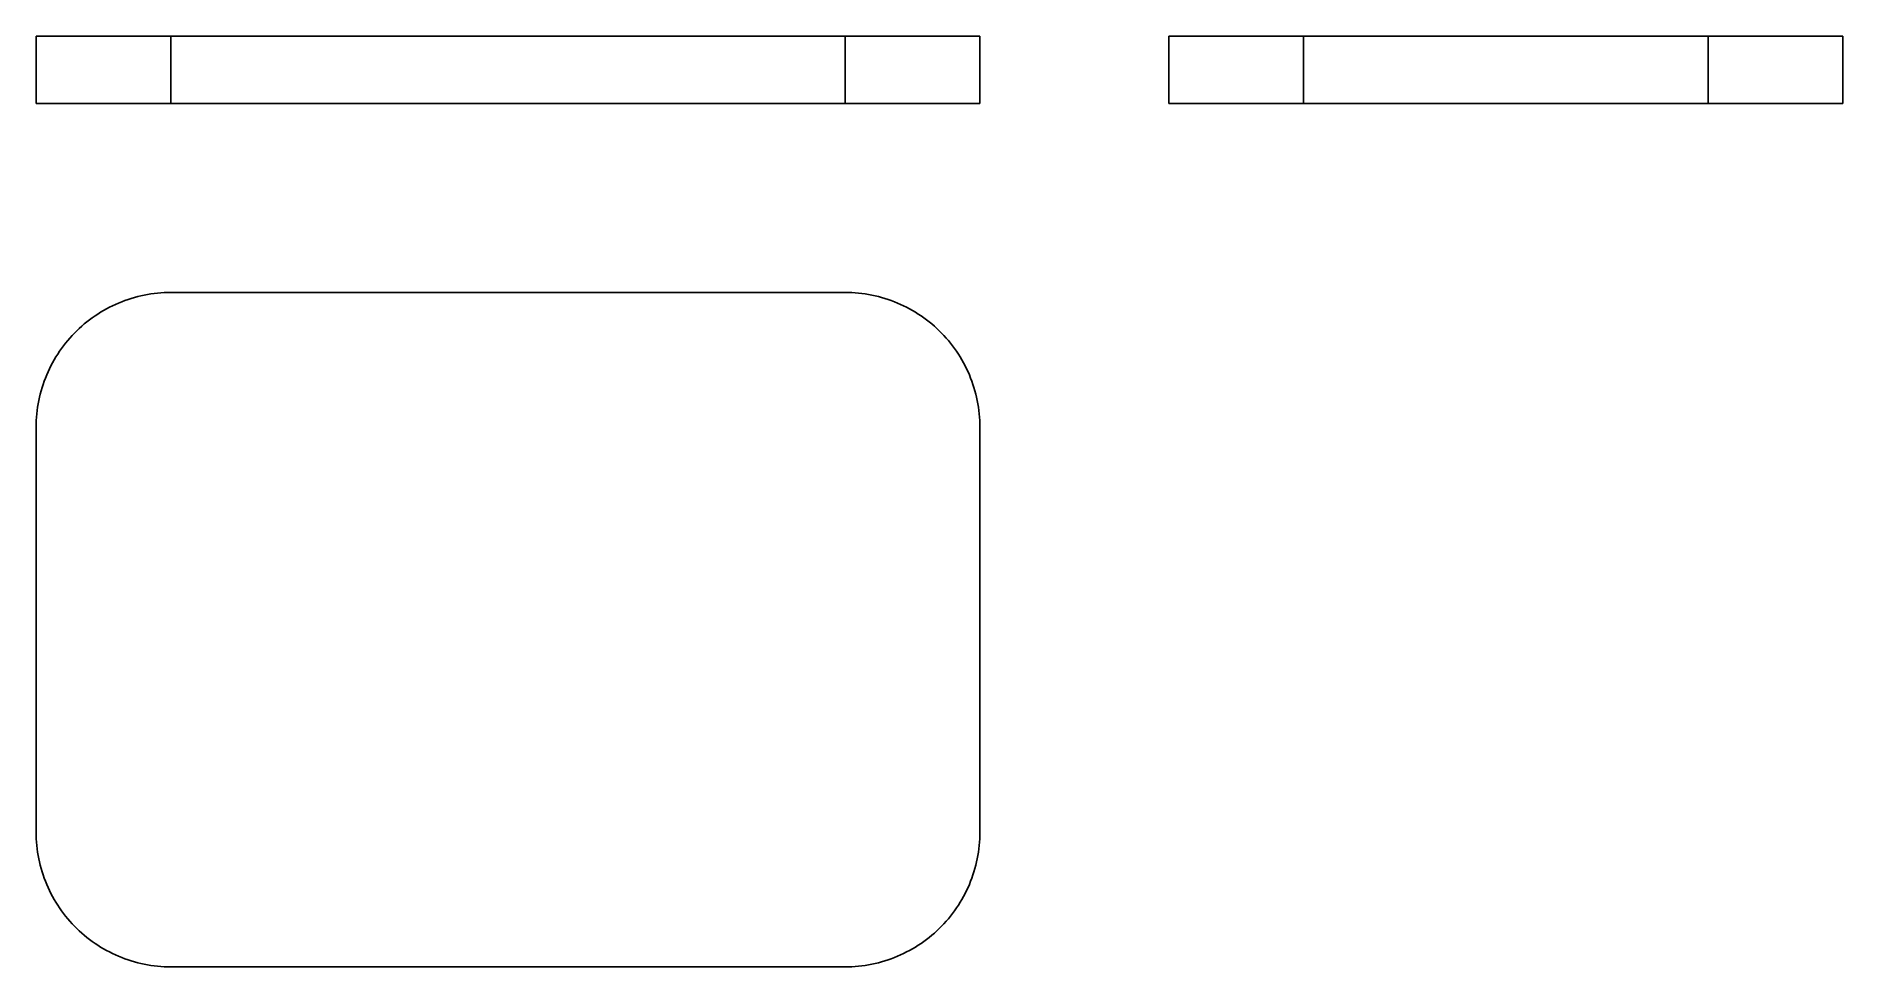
# Model space of a CAD drawing. Extents: x 0 to 1.44, y 0 to 0.74.
import ezdxf

# ---------------------------------------------------------------- set-up
doc = ezdxf.new("R2010")
doc.units = 0
doc.linetypes.add('HIDDEN', pattern=[0.037501, 0.025013, -0.012488])
for name, color, linetype in [('FRONT', 7, 'CONTINUOUS'), ('LEFT', 7, 'CONTINUOUS'), ('LEFT_HID', 7, 'HIDDEN'), ('TOP', 7, 'CONTINUOUS')]:
    doc.layers.add(name, color=color, linetype=linetype)

msp = doc.modelspace()

# ---------------------------------------------------------------- linework, layer by layer
at = {"layer": 'FRONT'}
for p, q in [((0, 0.685714), (0, 0.739286)), ((0.107143, 0.739286), (0, 0.739286)), ((0.642857, 0.739286), (0.107143, 0.739286)), ((0.107143, 0.685714), (0.107143, 0.739286)), ((0.75, 0.739286), (0.642857, 0.739286)), ((0.642857, 0.685714), (0.642857, 0.739286)), ((0.75, 0.685714), (0.75, 0.739286)), ((0.107143, 0.685714), (0, 0.685714)), ((0.642857, 0.685714), (0.107143, 0.685714)), ((0.75, 0.685714), (0.642857, 0.685714))]:
    msp.add_line(p, q, dxfattribs=at)
at = {"layer": 'LEFT'}
for p, q in [((0.9, 0.685714), (0.9, 0.739286)), ((0.9, 0.739286), (1.007143, 0.739286)), ((1.007143, 0.739286), (1.328571, 0.739286)), ((1.007143, 0.685714), (1.007143, 0.739286)), ((1.328571, 0.739286), (1.435714, 0.739286)), ((1.328571, 0.685714), (1.328571, 0.739286)), ((1.435714, 0.685714), (1.435714, 0.739286)), ((0.9, 0.685714), (1.007143, 0.685714)), ((1.007143, 0.685714), (1.328571, 0.685714)), ((1.328571, 0.685714), (1.435714, 0.685714))]:
    msp.add_line(p, q, dxfattribs=at)
at = {"layer": 'LEFT_HID', "linetype": 'HIDDEN'}
for p, q in [((1.165699, 0.739286), (1.007143, 0.739286)), ((1.328571, 0.739286), (1.165699, 0.739286)), ((1.165699, 0.685714), (1.007143, 0.685714)), ((1.328571, 0.685714), (1.165699, 0.685714))]:
    msp.add_line(p, q, dxfattribs=at)
at = {"layer": 'TOP'}
for p, q in [((0.078124, 0.53171), (0.075562, 0.530954)), ((0.080705, 0.532401), (0.078124, 0.53171)), ((0.083301, 0.533028), (0.080705, 0.532401)), ((0.085913, 0.53359), (0.083301, 0.533028)), ((0.088538, 0.534087), (0.085913, 0.53359)), ((0.091174, 0.534518), (0.088538, 0.534087)), ((0.09382, 0.534883), (0.091174, 0.534518)), ((0.096475, 0.535182), (0.09382, 0.534883)), ((0.099136, 0.535415), (0.096475, 0.535182)), ((0.101802, 0.535581), (0.099136, 0.535415)), ((0.104472, 0.535681), (0.101802, 0.535581)), ((0.107143, 0.535714), (0.104472, 0.535681)), ((0.642857, 0.535714), (0.107143, 0.535714)), ((0.645528, 0.535681), (0.642857, 0.535714)), ((0.648198, 0.535581), (0.645528, 0.535681)), ((0.650864, 0.535415), (0.648198, 0.535581)), ((0.653525, 0.535182), (0.650864, 0.535415)), ((0.65618, 0.534883), (0.653525, 0.535182)), ((0.658826, 0.534518), (0.65618, 0.534883)), ((0.661462, 0.534087), (0.658826, 0.534518)), ((0.664087, 0.53359), (0.661462, 0.534087)), ((0.666699, 0.533028), (0.664087, 0.53359)), ((0.669295, 0.532401), (0.666699, 0.533028)), ((0.671876, 0.53171), (0.669295, 0.532401)), ((0.674438, 0.530954), (0.671876, 0.53171)), ((0.046787, 0.517097), (0.044599, 0.515565)), ((0.049013, 0.518574), (0.046787, 0.517097)), ((0.051275, 0.519995), (0.049013, 0.518574)), ((0.053571, 0.52136), (0.051275, 0.519995)), ((0.055901, 0.522667), (0.053571, 0.52136)), ((0.058263, 0.523915), (0.055901, 0.522667)), ((0.060655, 0.525104), (0.058263, 0.523915)), ((0.063076, 0.526233), (0.060655, 0.525104)), ((0.065525, 0.527301), (0.063076, 0.526233)), ((0.067999, 0.528308), (0.065525, 0.527301)), ((0.070498, 0.529253), (0.067999, 0.528308)), ((0.073019, 0.530135), (0.070498, 0.529253)), ((0.075562, 0.530954), (0.073019, 0.530135)), ((0.676981, 0.530135), (0.674438, 0.530954)), ((0.679502, 0.529253), (0.676981, 0.530135)), ((0.682001, 0.528308), (0.679502, 0.529253)), ((0.684475, 0.527301), (0.682001, 0.528308)), ((0.686924, 0.526233), (0.684475, 0.527301)), ((0.689345, 0.525104), (0.686924, 0.526233)), ((0.691737, 0.523915), (0.689345, 0.525104)), ((0.694099, 0.522667), (0.691737, 0.523915)), ((0.696429, 0.52136), (0.694099, 0.522667)), ((0.698725, 0.519995), (0.696429, 0.52136)), ((0.700987, 0.518574), (0.698725, 0.519995)), ((0.703213, 0.517097), (0.700987, 0.518574)), ((0.705401, 0.515565), (0.703213, 0.517097)), ((0.030443, 0.503383), (0.028602, 0.501447)), ((0.032332, 0.505271), (0.030443, 0.503383)), ((0.034267, 0.507113), (0.032332, 0.505271)), ((0.036248, 0.508905), (0.034267, 0.507113)), ((0.038273, 0.510648), (0.036248, 0.508905)), ((0.04034, 0.512339), (0.038273, 0.510648)), ((0.04245, 0.513978), (0.04034, 0.512339)), ((0.044599, 0.515565), (0.04245, 0.513978)), ((0.70755, 0.513978), (0.705401, 0.515565)), ((0.70966, 0.512339), (0.70755, 0.513978)), ((0.711727, 0.510648), (0.70966, 0.512339)), ((0.713752, 0.508905), (0.711727, 0.510648)), ((0.715733, 0.507113), (0.713752, 0.508905)), ((0.717668, 0.505271), (0.715733, 0.507113)), ((0.719557, 0.503383), (0.717668, 0.505271)), ((0.721398, 0.501447), (0.719557, 0.503383)), ((0.018617, 0.488927), (0.01714, 0.486701)), ((0.020149, 0.491115), (0.018617, 0.488927)), ((0.021736, 0.493265), (0.020149, 0.491115)), ((0.023375, 0.495374), (0.021736, 0.493265)), ((0.025067, 0.497442), (0.023375, 0.495374)), ((0.026809, 0.499466), (0.025067, 0.497442)), ((0.028602, 0.501447), (0.026809, 0.499466)), ((0.723191, 0.499466), (0.721398, 0.501447)), ((0.724933, 0.497442), (0.723191, 0.499466)), ((0.726625, 0.495374), (0.724933, 0.497442)), ((0.728264, 0.493265), (0.726625, 0.495374)), ((0.729851, 0.491115), (0.728264, 0.493265)), ((0.731383, 0.488927), (0.729851, 0.491115)), ((0.73286, 0.486701), (0.731383, 0.488927)), ((0.01061, 0.475059), (0.009482, 0.472638)), ((0.011799, 0.477451), (0.01061, 0.475059)), ((0.013048, 0.479813), (0.011799, 0.477451)), ((0.014354, 0.482143), (0.013048, 0.479813)), ((0.015719, 0.484439), (0.014354, 0.482143)), ((0.01714, 0.486701), (0.015719, 0.484439)), ((0.734281, 0.484439), (0.73286, 0.486701)), ((0.735646, 0.482143), (0.734281, 0.484439)), ((0.736952, 0.479813), (0.735646, 0.482143)), ((0.738201, 0.477451), (0.736952, 0.479813)), ((0.73939, 0.475059), (0.738201, 0.477451)), ((0.740518, 0.472638), (0.73939, 0.475059)), ((0.00476, 0.460152), (0.004005, 0.45759)), ((0.005579, 0.462695), (0.00476, 0.460152)), ((0.006462, 0.465216), (0.005579, 0.462695)), ((0.007406, 0.467715), (0.006462, 0.465216)), ((0.008413, 0.470189), (0.007406, 0.467715)), ((0.009482, 0.472638), (0.008413, 0.470189)), ((0.741587, 0.470189), (0.740518, 0.472638)), ((0.742594, 0.467715), (0.741587, 0.470189)), ((0.743538, 0.465216), (0.742594, 0.467715)), ((0.744421, 0.462695), (0.743538, 0.465216)), ((0.74524, 0.460152), (0.744421, 0.462695)), ((0.745995, 0.45759), (0.74524, 0.460152)), ((0.001628, 0.447177), (0.001197, 0.44454)), ((0.002124, 0.449801), (0.001628, 0.447177)), ((0.002686, 0.452413), (0.002124, 0.449801)), ((0.003313, 0.45501), (0.002686, 0.452413)), ((0.004005, 0.45759), (0.003313, 0.45501)), ((0.746687, 0.45501), (0.745995, 0.45759)), ((0.747314, 0.452413), (0.746687, 0.45501)), ((0.747876, 0.449801), (0.747314, 0.452413)), ((0.748372, 0.447177), (0.747876, 0.449801)), ((0.748803, 0.44454), (0.748372, 0.447177)), ((0.000033, 0.431243), (0, 0.428571)), ((0.000133, 0.433912), (0.000033, 0.431243)), ((0.0003, 0.436578), (0.000133, 0.433912)), ((0.000532, 0.439239), (0.0003, 0.436578)), ((0.000832, 0.441894), (0.000532, 0.439239)), ((0.001197, 0.44454), (0.000832, 0.441894)), ((0.749168, 0.441894), (0.748803, 0.44454)), ((0.749468, 0.439239), (0.749168, 0.441894)), ((0.7497, 0.436578), (0.749468, 0.439239)), ((0.749867, 0.433912), (0.7497, 0.436578)), ((0.749967, 0.431243), (0.749867, 0.433912)), ((0.75, 0.428571), (0.749967, 0.431243)), ((0, 0.428571), (0, 0.107143)), ((0.75, 0.270016), (0.75, 0.428571)), ((0.75, 0.107143), (0.75, 0.270016)), ((0, 0.107143), (0.000033, 0.104472)), ((0.000033, 0.104472), (0.000133, 0.101802)), ((0.000133, 0.101802), (0.0003, 0.099136)), ((0.7497, 0.099136), (0.749867, 0.101802)), ((0.749867, 0.101802), (0.749967, 0.104472)), ((0.749967, 0.104472), (0.75, 0.107143)), ((0.0003, 0.099136), (0.000532, 0.096475)), ((0.000532, 0.096475), (0.000832, 0.09382)), ((0.000832, 0.09382), (0.001197, 0.091174)), ((0.001197, 0.091174), (0.001628, 0.088538)), ((0.001628, 0.088538), (0.002124, 0.085913)), ((0.747876, 0.085913), (0.748372, 0.088538)), ((0.748372, 0.088538), (0.748803, 0.091174)), ((0.748803, 0.091174), (0.749168, 0.09382)), ((0.749168, 0.09382), (0.749468, 0.096475)), ((0.749468, 0.096475), (0.7497, 0.099136)), ((0.002124, 0.085913), (0.002686, 0.083301)), ((0.002686, 0.083301), (0.003313, 0.080705)), ((0.003313, 0.080705), (0.004005, 0.078124)), ((0.004005, 0.078124), (0.00476, 0.075562)), ((0.00476, 0.075562), (0.005579, 0.073019)), ((0.005579, 0.073019), (0.006462, 0.070498)), ((0.743538, 0.070498), (0.744421, 0.073019)), ((0.744421, 0.073019), (0.74524, 0.075562)), ((0.74524, 0.075562), (0.745995, 0.078124)), ((0.745995, 0.078124), (0.746687, 0.080705)), ((0.746687, 0.080705), (0.747314, 0.083301)), ((0.747314, 0.083301), (0.747876, 0.085913)), ((0.006462, 0.070498), (0.007406, 0.067999)), ((0.007406, 0.067999), (0.008413, 0.065525)), ((0.008413, 0.065525), (0.009482, 0.063076)), ((0.009482, 0.063076), (0.01061, 0.060655)), ((0.01061, 0.060655), (0.011799, 0.058263)), ((0.011799, 0.058263), (0.013048, 0.055901)), ((0.736952, 0.055901), (0.738201, 0.058263)), ((0.738201, 0.058263), (0.73939, 0.060655)), ((0.73939, 0.060655), (0.740518, 0.063076)), ((0.740518, 0.063076), (0.741587, 0.065525)), ((0.741587, 0.065525), (0.742594, 0.067999)), ((0.742594, 0.067999), (0.743538, 0.070498)), ((0.013048, 0.055901), (0.014354, 0.053571)), ((0.014354, 0.053571), (0.015719, 0.051275)), ((0.015719, 0.051275), (0.01714, 0.049013)), ((0.01714, 0.049013), (0.018617, 0.046787)), ((0.018617, 0.046787), (0.020149, 0.044599)), ((0.020149, 0.044599), (0.021736, 0.04245)), ((0.728264, 0.04245), (0.729851, 0.044599)), ((0.729851, 0.044599), (0.731383, 0.046787)), ((0.731383, 0.046787), (0.73286, 0.049013)), ((0.73286, 0.049013), (0.734281, 0.051275)), ((0.734281, 0.051275), (0.735646, 0.053571)), ((0.735646, 0.053571), (0.736952, 0.055901)), ((0.021736, 0.04245), (0.023375, 0.04034)), ((0.023375, 0.04034), (0.025067, 0.038273)), ((0.025067, 0.038273), (0.026809, 0.036248)), ((0.026809, 0.036248), (0.028602, 0.034267)), ((0.028602, 0.034267), (0.030443, 0.032332)), ((0.030443, 0.032332), (0.032332, 0.030443)), ((0.032332, 0.030443), (0.034267, 0.028602)), ((0.715733, 0.028602), (0.717668, 0.030443)), ((0.717668, 0.030443), (0.719557, 0.032332)), ((0.719557, 0.032332), (0.721398, 0.034267)), ((0.721398, 0.034267), (0.723191, 0.036248)), ((0.723191, 0.036248), (0.724933, 0.038273)), ((0.724933, 0.038273), (0.726625, 0.04034)), ((0.726625, 0.04034), (0.728264, 0.04245)), ((0.034267, 0.028602), (0.036248, 0.026809)), ((0.036248, 0.026809), (0.038273, 0.025067)), ((0.038273, 0.025067), (0.04034, 0.023375)), ((0.04034, 0.023375), (0.04245, 0.021736)), ((0.04245, 0.021736), (0.044599, 0.020149)), ((0.044599, 0.020149), (0.046787, 0.018617)), ((0.046787, 0.018617), (0.049013, 0.01714)), ((0.049013, 0.01714), (0.051275, 0.015719)), ((0.051275, 0.015719), (0.053571, 0.014354)), ((0.696429, 0.014354), (0.698725, 0.015719)), ((0.698725, 0.015719), (0.700987, 0.01714)), ((0.700987, 0.01714), (0.703213, 0.018617)), ((0.703213, 0.018617), (0.705401, 0.020149)), ((0.705401, 0.020149), (0.70755, 0.021736)), ((0.70755, 0.021736), (0.70966, 0.023375)), ((0.70966, 0.023375), (0.711727, 0.025067)), ((0.711727, 0.025067), (0.713752, 0.026809)), ((0.713752, 0.026809), (0.715733, 0.028602)), ((0.053571, 0.014354), (0.055901, 0.013048)), ((0.055901, 0.013048), (0.058263, 0.011799)), ((0.058263, 0.011799), (0.060655, 0.01061)), ((0.060655, 0.01061), (0.063076, 0.009482)), ((0.063076, 0.009482), (0.065525, 0.008413)), ((0.065525, 0.008413), (0.067999, 0.007406)), ((0.067999, 0.007406), (0.070498, 0.006462)), ((0.070498, 0.006462), (0.073019, 0.005579)), ((0.073019, 0.005579), (0.075562, 0.00476)), ((0.075562, 0.00476), (0.078124, 0.004005)), ((0.078124, 0.004005), (0.080705, 0.003313)), ((0.080705, 0.003313), (0.083301, 0.002686)), ((0.083301, 0.002686), (0.085913, 0.002124)), ((0.085913, 0.002124), (0.088538, 0.001628)), ((0.088538, 0.001628), (0.091174, 0.001197)), ((0.091174, 0.001197), (0.09382, 0.000832)), ((0.09382, 0.000832), (0.096475, 0.000532)), ((0.096475, 0.000532), (0.099136, 0.0003)), ((0.099136, 0.0003), (0.101802, 0.000133)), ((0.101802, 0.000133), (0.104472, 0.000033)), ((0.104472, 0.000033), (0.107143, 0)), ((0.107143, 0), (0.642857, 0)), ((0.642857, 0), (0.645528, 0.000033)), ((0.645528, 0.000033), (0.648198, 0.000133)), ((0.648198, 0.000133), (0.650864, 0.0003)), ((0.650864, 0.0003), (0.653525, 0.000532)), ((0.653525, 0.000532), (0.65618, 0.000832)), ((0.65618, 0.000832), (0.658826, 0.001197)), ((0.658826, 0.001197), (0.661462, 0.001628)), ((0.661462, 0.001628), (0.664087, 0.002124)), ((0.664087, 0.002124), (0.666699, 0.002686)), ((0.666699, 0.002686), (0.669295, 0.003313)), ((0.669295, 0.003313), (0.671876, 0.004005)), ((0.671876, 0.004005), (0.674438, 0.00476)), ((0.674438, 0.00476), (0.676981, 0.005579)), ((0.676981, 0.005579), (0.679502, 0.006462)), ((0.679502, 0.006462), (0.682001, 0.007406)), ((0.682001, 0.007406), (0.684475, 0.008413)), ((0.684475, 0.008413), (0.686924, 0.009482)), ((0.686924, 0.009482), (0.689345, 0.01061)), ((0.689345, 0.01061), (0.691737, 0.011799)), ((0.691737, 0.011799), (0.694099, 0.013048)), ((0.694099, 0.013048), (0.696429, 0.014354))]:
    msp.add_line(p, q, dxfattribs=at)

doc.saveas('drawing.dxf')
